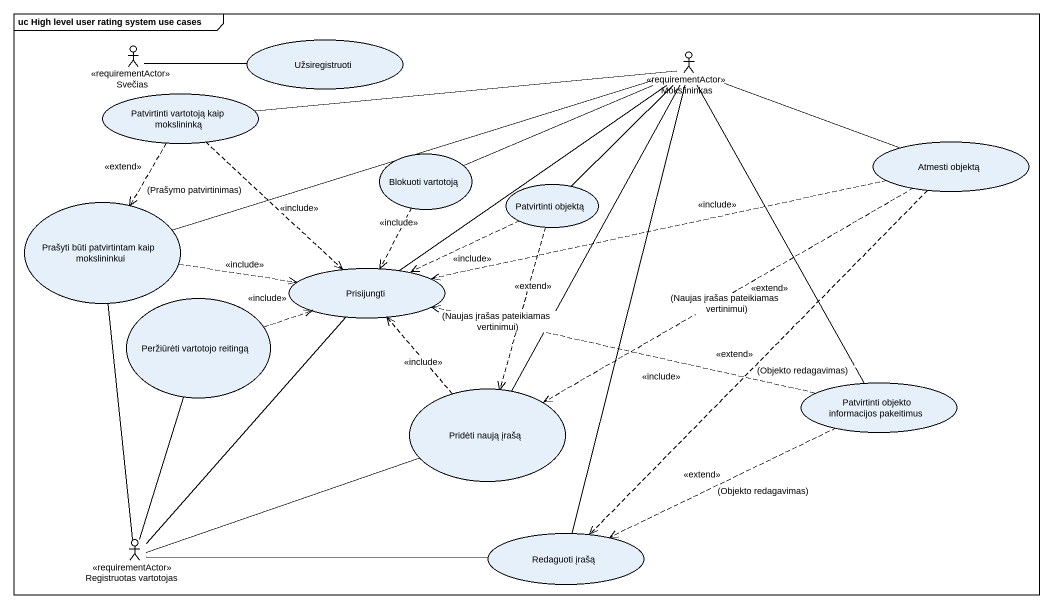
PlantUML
@startuml
mainframe uc High level user rating system use cases
actor Svečias <<requirementActor>>
usecase Užsiregistruoti
actor Mokslininkas <<requirementActor>>
usecase "Patvirtinti vartotoją kaip mokslininką" as Patvirtinti_vartotoją_kaip
usecase "Blokuoti vartotoją" as Blokuoti_vartotoją
usecase "Atmesti objektą" as Atmesti_objektą
usecase "Prašyti būti patvirtintam kaip mokslininkui" as Prašyti_būti_patvirtintam
usecase "Patvirtinti objektą" as Patvirtinti_objektą
usecase Prisijungti
usecase "Peržiūrėti vartotojo reitingą" as Peržiūrėti_vartotojo
usecase "Pridėti naują įrašą" as Pridėti_naują_įrašą
usecase "Patvirtinti objekto informacijos pakeitimus" as Patvirtinti_objekto
actor "Registruotas vartotojas" as Registruotas_vartotojas <<requirementActor>>
usecase "Redaguoti įrašą" as Redaguoti_įrašą
Užsiregistruoti -left- Svečias
Mokslininkas -right- Atmesti_objektą
Mokslininkas -left- Prašyti_būti_patvirtintam
Mokslininkas -- Redaguoti_įrašą
Patvirtinti_vartotoją_kaip -right- Mokslininkas
Patvirtinti_vartotoją_kaip ..> Prašyti_būti_patvirtintam : <<extend>>\n(Prašymo patvirtinimas)
Patvirtinti_vartotoją_kaip ..> Prisijungti : <<include>>
Blokuoti_vartotoją -right- Mokslininkas
Blokuoti_vartotoją ..> Prisijungti : <<include>>
Atmesti_objektą .left.> Prisijungti : <<include>>
Atmesti_objektą .left.> Pridėti_naują_įrašą : <<extend>>\n(Naujas įrašas pateikiamas vertinimui)
Atmesti_objektą ..> Redaguoti_įrašą : <<extend>>\n(Objekto redagavimas)
Prašyti_būti_patvirtintam .right.> Prisijungti : <<include>>
Prašyti_būti_patvirtintam -- Registruotas_vartotojas
Patvirtinti_objektą -up- Mokslininkas
Patvirtinti_objektą .left.> Prisijungti : <<include>>
Patvirtinti_objektą ..> Pridėti_naują_įrašą : <<extend>>\n(Naujas įrašas pateikiamas vertinimui)
Prisijungti -up- Mokslininkas
Prisijungti -- Registruotas_vartotojas
Peržiūrėti_vartotojo .right.> Prisijungti : <<include>>
Peržiūrėti_vartotojo -- Registruotas_vartotojas
Pridėti_naują_įrašą -up- Mokslininkas
Pridėti_naują_įrašą .up.> Prisijungti : <<include>>
Pridėti_naują_įrašą -left- Registruotas_vartotojas
Patvirtinti_objekto -up- Mokslininkas
Patvirtinti_objekto .left.> Prisijungti : <<include>>
Patvirtinti_objekto .left.> Redaguoti_įrašą : <<extend>>\n(Objekto redagavimas)
Redaguoti_įrašą -left- Registruotas_vartotojas
@enduml
